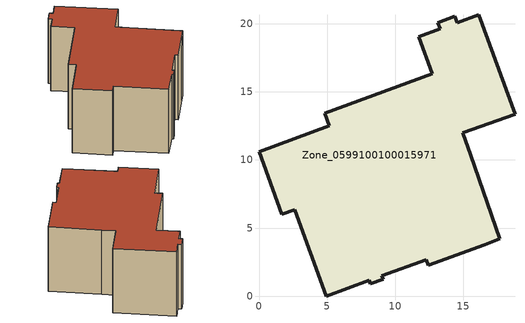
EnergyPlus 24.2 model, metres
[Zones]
Zone_0599100100015971
 floor ground (C_G): 4.82,13.42 12.7,16.31 11.71,19.03 13.28,19.61 13.11,20.07 14.37,20.55 14.54,20.08 16.11,20.66 18.78,13.36 14.96,11.98 15.55,10.34 17.66,4.21 16.55,3.79 12.4,2.29 12.26,2.69 9.02,1.5 9.11,1.25 8.18,0.92 8.09,1.16 4.94,0 2.61,6.35 1.68,6.01 0,10.59 5.16,12.5 z0
 wall outside (C_F): 1.68,6.01 2.61,6.35 4.94,0 8.09,1.16 8.18,0.92 9.11,1.25 9.02,1.5 12.26,2.69 12.4,2.29 16.55,3.79 17.66,4.21 15.55,10.34 14.96,11.98 18.78,13.36 16.11,20.66 14.54,20.08 14.37,20.55 13.11,20.07 13.28,19.61 11.71,19.03 12.7,16.31 4.82,13.42 5.16,12.5 0,10.59 1.68,6.01 z0:9.16
 roof outside (C_R): 5.16,12.5 0,10.59 1.68,6.01 2.61,6.35 4.94,0 8.09,1.16 8.18,0.92 9.11,1.25 9.02,1.5 12.26,2.69 12.4,2.29 16.55,3.79 17.66,4.21 15.55,10.34 14.96,11.98 18.78,13.36 16.11,20.66 14.54,20.08 14.37,20.55 13.11,20.07 13.28,19.61 11.71,19.03 12.7,16.31 4.82,13.42 z9.16
[BUILDING]
Pand.0599100100015971: North Axis=0; Terrain=City; Loads Convergence Tolerance Value=0.04; Temperature Convergence Tolerance Value=0.4; Solar Distribution=FullExterior; Maximum Number of Warmup Days=25; Minimum Number of Warmup Days=1
[Site:Location]
Rotterdam.The.Hague.AP_ZH_NLD Design_Conditions: Latitude=51.96; Longitude=4.45; Time Zone=1; Elevation=-4.5
[SITE:GROUNDTEMPERATURE:BUILDINGSURFACE]
18, 18, 18, 18, 18, 18, 18, 18, 18, 18, 18, 18
[MATERIAL] Thermal Absorptance=0.9; Solar Absorptance=0.7; Visible Absorptance=0.7
Name | Roughness | Thickness | Conductivity | Density | Specific Heat
G.D.2015-2018 | MediumSmooth | 0.15 | 0.0428571 | 540 | 1210
F.D.2015-2018 | Rough | 0.3 | 0.0666667 | 1920 | 840
R.D.2015-2018 | MediumRough | 0.2 | 0.0333333 | 1500 | 1000
[CONSTRUCTION]
C_G: G.D.2015-2018
C_F: F.D.2015-2018
C_R: R.D.2015-2018
[ZONE]
Zone_0599100100015971: Type=1; Multiplier=1; Ceiling Height=Autocalculate; Volume=Autocalculate; Floor Area=autocalculate; Part of Total Floor Area=Yes
[ZONEINFILTRATION:DESIGNFLOWRATE]
Infil_Zone_0599100100015971: Zone or ZoneList or Space or SpaceList=Zone_0599100100015971; Schedule=AlwaysOn; Design Flow Rate Calculation Method=Flow/Area; Flow Rate per Floor Area=0.0021; Constant Term Coefficient=1; Temperature Term Coefficient=0; Velocity Term Coefficient=0; Velocity Squared Term Coefficient=0
[HVACTEMPLATE:ZONE:IDEALLOADSAIRSYSTEM]
Zone_0599100100015971: Maximum Heating Supply Air Temperature=50; Minimum Cooling Supply Air Temperature=13; Maximum Heating Supply Air Humidity Ratio=0.0156; Minimum Cooling Supply Air Humidity Ratio=0.0077; Heating Limit=NoLimit; Cooling Limit=NoLimit; Dehumidification Control Type=ConstantSensibleHeatRatio; Cooling Sensible Heat Ratio=0.7; Dehumidification Setpoint=60; Humidification Control Type=None; Humidification Setpoint=30; Outdoor Air Method=None; Outdoor Air Flow Rate per Person=0.00944; Outdoor Air Flow Rate per Zone Floor Area=0; Outdoor Air Flow Rate per Zone=0; Demand Controlled Ventilation Type=None; Outdoor Air Economizer Type=NoEconomizer; Heat Recovery Type=None; Sensible Heat Recovery Effectiveness=0.7; Latent Heat Recovery Effectiveness=0.65
[ZONECONTROL:THERMOSTAT]
ThermostatControl_Zone_0599100100015971: Zone or ZoneList=Zone_0599100100015971; Control Type Schedule=DualSetpointControlType; Control 1=Thermostat_Zone_0599100100015971; Temperature Difference Between Cutout And Setpoint=0
[THERMOSTATSETPOINT:DUALSETPOINT]
Thermostat_Zone_0599100100015971: Heating Setpoint Temperature Schedule=HeatingSetpoint_Zone_0599100100015971; Cooling Setpoint Temperature Schedule=CoolingSetpoint_Zone_0599100100015971
[SCHEDULE:COMPACT]
HeatingSetpoint_Zone_0599100100015971: Through: 12/31, For: AllDays, Until: 24:00, 21
CoolingSetpoint_Zone_0599100100015971: Through: 12/31, For: AllDays, Until: 24:00, 24
DualSetpointControlType: Through: 12/31, For: AllDays, Until: 24:00, 4
AlwaysOn: Through: 12/31, For: AllDays, Until: 24:00, 1
